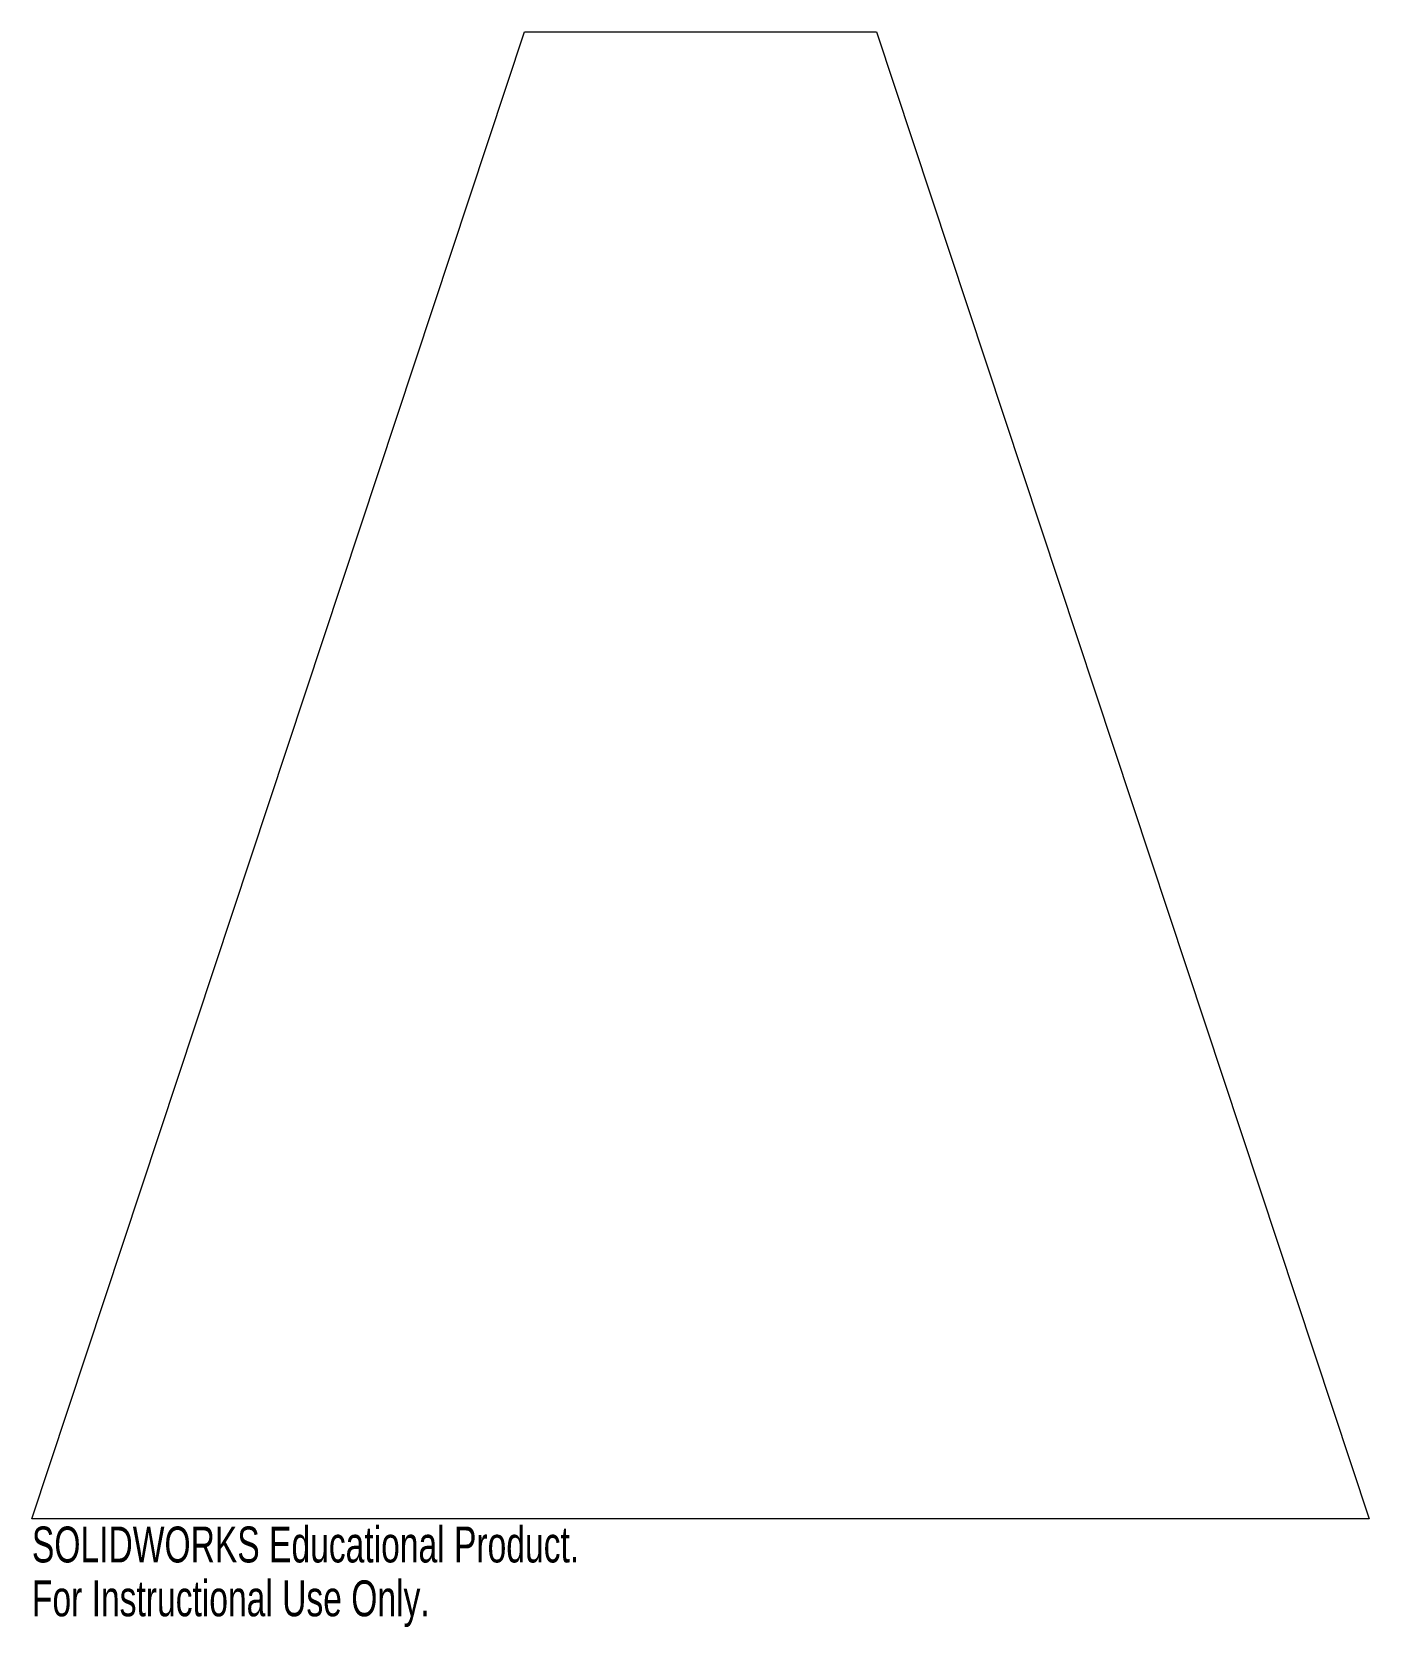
# Model space of a CAD drawing. Header units: millimetres. Extents: x 52 to 232, y 5 to 219.
import ezdxf

# ---------------------------------------------------------------- set-up
doc = ezdxf.new("R2010")
doc.units = ezdxf.units.MM
doc.styles.add('SLDTEXTSTYLE0', font='TXT', dxfattribs={"width": 0.7})

msp = doc.modelspace()

# ---------------------------------------------------------------- linework, layer by layer
at = {"color": 7, "linetype": 'Continuous', "lineweight": 15}
for p, q in [((52.44, 19.14), (118.74, 219.36)), ((118.74, 219.36), (166.17, 219.36)), ((166.17, 219.36), (232.48, 19.14)), ((232.48, 19.14), (52.44, 19.14))]:
    msp.add_line(p, q, dxfattribs=at)

# ---------------------------------------------------------------- texts
at = {"color": 7, "linetype": 'Continuous', "char_height": 4.8336, "attachment_point": 1, "style": 'SLDTEXTSTYLE0'}
for s, insert in [('SOLIDWORKS Educational Product.', (52.44, 18.12)), ('For Instructional Use Only.', (52.44, 10.87))]:
    msp.add_mtext(s, dxfattribs=dict(at, insert=insert))

doc.saveas('drawing.dxf')
